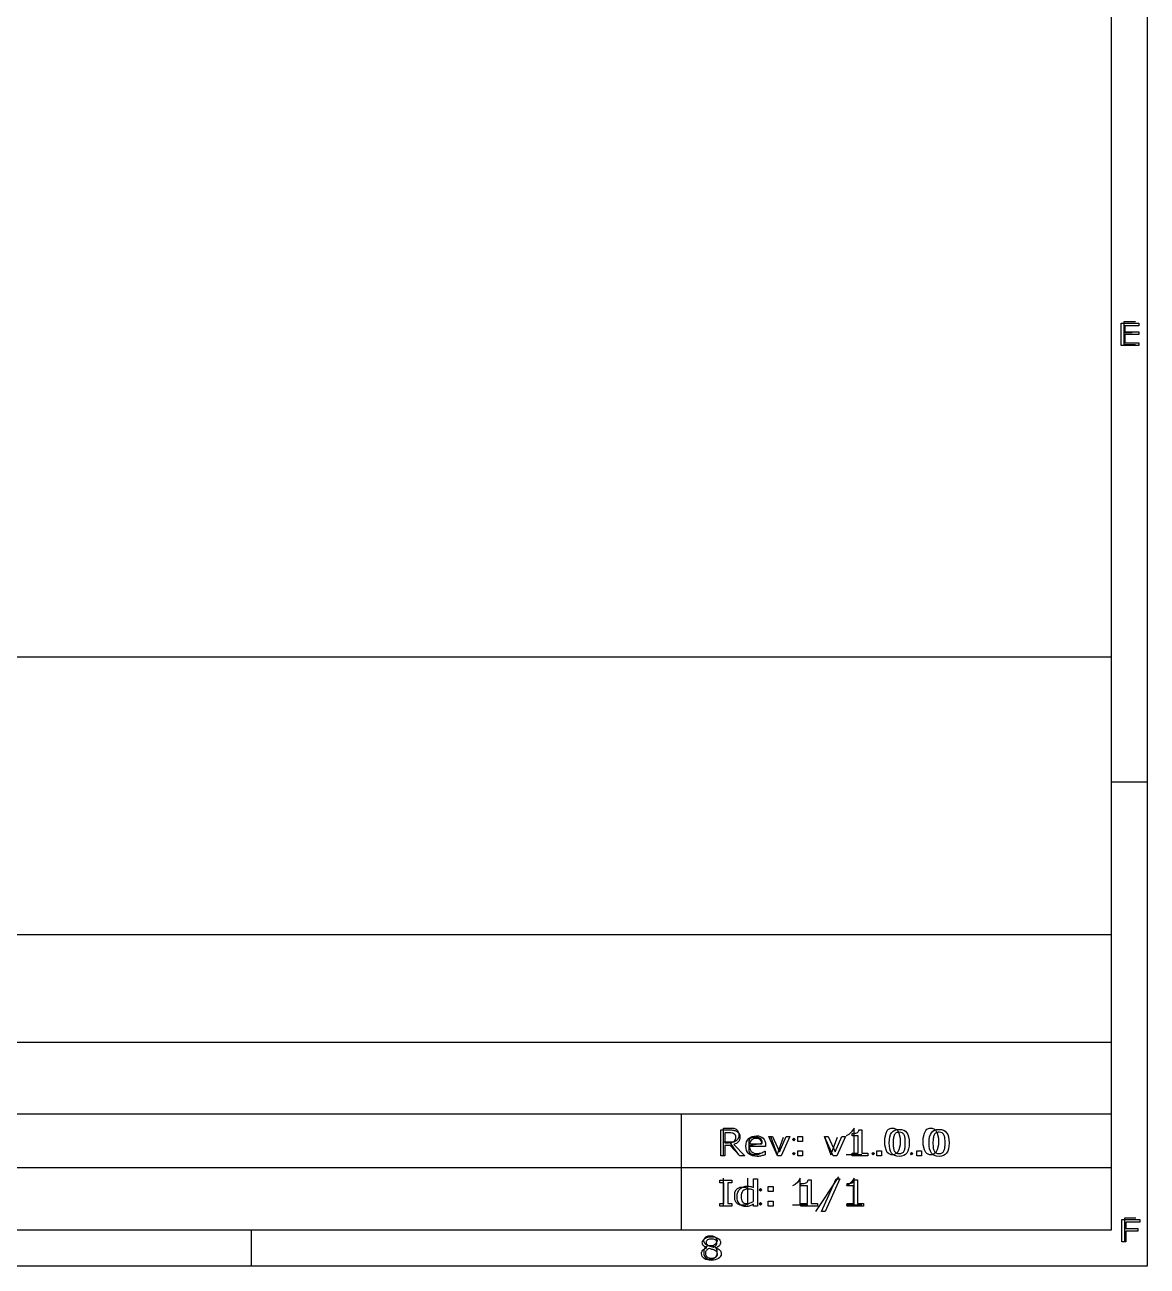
# Model space of a CAD drawing. Header units: millimetres. Extents: x 10 to 410, y 10 to 287.
# Drawn here: x 347.4 to 410, y 10 to 79.3 of the extents above; entities that cross this region are included whole.
import ezdxf

# ---------------------------------------------------------------- set-up
doc = ezdxf.new("R2010")
doc.units = ezdxf.units.MM
doc.layers.get('0').update_dxf_attribs({"linetype": 'CONTINUOUS'})

msp = doc.modelspace()

# ---------------------------------------------------------------- linework, layer by layer
at = {"color": 7}
for points in [[(10, 287.0022), (409.989, 287.0022), (409.989, 10), (10, 10)], [(12, 285.0022), (407.989, 285.0022), (407.989, 12), (12, 12)], [(409.52095, 61.35221), (408.54283, 61.35221), (408.54283, 62.6124), (409.52095, 62.6124), (409.52095, 62.46345), (408.74025, 62.46345), (408.74025, 62.11814), (409.52095, 62.11814), (409.52095, 61.96919), (408.74025, 61.96919), (408.74025, 61.50116), (409.52095, 61.50116)], [(299.989, 44), (407.989, 44), (407.989, 12), (299.989, 12)], [(395.7033, 17.7061), (395.8461, 17.7061), (395.989, 17.6346), (396.0604, 17.5632), (396.1319, 17.4204), (396.2033, 17.1346), (396.2033, 16.7775), (396.1319, 16.4918), (396.0604, 16.3489), (395.989, 16.2775), (395.8461, 16.2061), (395.7033, 16.2061), (395.5604, 16.2775), (395.489, 16.3489), (395.4176, 16.4918), (395.3461, 16.7775), (395.3461, 17.1346), (395.4176, 17.4204), (395.489, 17.5632), (395.5604, 17.6346)], [(397.8461, 17.7061), (397.989, 17.7061), (398.1319, 17.6346), (398.2033, 17.5632), (398.2747, 17.4204), (398.3461, 17.1346), (398.3461, 16.7775), (398.2747, 16.4918), (398.2033, 16.3489), (398.1319, 16.2775), (397.989, 16.2061), (397.8461, 16.2061), (397.7033, 16.2775), (397.6319, 16.3489), (397.5604, 16.4918), (397.489, 16.7775), (397.489, 17.1346), (397.5604, 17.4204), (397.6319, 17.5632), (397.7033, 17.6346)], [(387.04063, 17.19488)], [(390.05341, 17.24082), (389.56286, 16.15), (389.35774, 16.15), (388.87045, 17.24082), (389.09185, 17.24082), (389.46736, 16.37265), (389.83961, 17.24082)], [(390.75451, 16.9625), (390.49512, 16.9625), (390.49512, 17.24082), (390.75451, 17.24082)], [(393.1595, 17.24082), (392.66895, 16.15), (392.46384, 16.15), (391.97654, 17.24082), (392.19794, 17.24082), (392.57345, 16.37265), (392.9457, 17.24082)], [(396.71382, 16.87754)], [(398.9354, 16.87754)], [(390.75451, 16.15), (390.49512, 16.15), (390.49512, 16.42832), (390.75451, 16.42832)], [(395.17271, 16.15), (394.91333, 16.15), (394.91333, 16.42832), (395.17271, 16.42832)], [(396.42837, 16.43424)], [(397.39429, 16.15), (397.13491, 16.15), (397.13491, 16.42832), (397.39429, 16.42832)], [(398.64994, 16.43424)], [(386.82393, 13.35001), (386.14678, 13.35001), (386.14678, 13.49845), (386.37135, 13.49845), (386.37135, 14.65567), (386.14678, 14.65567), (386.14678, 14.80411), (386.82393, 14.80411), (386.82393, 14.65567), (386.59937, 14.65567), (386.59937, 13.49845), (386.82393, 13.49845)], [(392.8411, 14.86954), (392.0154, 13.05313), (391.81617, 13.05313), (392.63842, 14.86954)], [(389.12485, 14.16251), (388.84962, 14.16251), (388.84962, 14.44083), (389.12485, 14.44083)], [(388.0216, 13.61855)], [(389.12485, 13.35001), (388.84962, 13.35001), (388.84962, 13.62833), (389.12485, 13.62833)], [(409.57651, 12.46345), (408.79005, 12.46345), (408.79005, 12.10799), (409.4658, 12.10799), (409.4658, 11.95903), (408.79005, 11.95903), (408.79005, 11.35221), (408.58325, 11.35221), (408.58325, 12.6124), (409.57651, 12.6124)], [(385.98005, 11.31655)], [(386.2263, 10.7012)]]:
    msp.add_lwpolyline(points, close=True, dxfattribs=at)
for points in [[(409.3295, 61.4008), (408.7104, 61.4008), (408.7104, 62.7008), (409.3295, 62.7008)], [(408.7104, 62.0817), (409.1438, 62.0817)], [(409.989, 37.0022), (407.989, 37.0022)], [(299.989, 28.5), (407.989, 28.5)], [(299.989, 22.5), (407.989, 22.5)], [(299.989, 18.5), (407.989, 18.5)], [(383.989, 18.5), (383.989, 12)], [(387.54314, 16.15), (387.26423, 16.15), (386.72375, 16.72812), (386.42096, 16.72812), (386.42096, 16.15), (386.20607, 16.15), (386.20607, 17.6041), (386.65864, 17.6041)], [(386.3461, 16.2061), (386.3461, 17.7061), (386.9176, 17.7061), (387.0604, 17.6346), (387.1319, 17.5632), (387.2033, 17.4204), (387.2033, 17.2061), (387.1319, 17.0632), (387.0604, 16.9918), (386.9176, 16.9204), (386.3461, 16.9204)], [(386.67381, 17.43807), (386.42094, 17.43807), (386.42094, 16.88924), (386.638, 16.88924)], [(393.6319, 16.2061), (393.6319, 17.7061), (393.489, 17.4918), (393.3461, 17.3489), (393.2033, 17.2775)], [(394.40216, 16.15), (393.52742, 16.15), (393.52742, 16.29843), (393.86386, 16.29843), (393.86386, 17.27304), (393.52742, 17.27304), (393.52742, 17.40586)], [(393.90393, 17.60922), (394.07215, 17.60922), (394.07215, 16.29867), (394.40208, 16.29867), (394.40216, 16.15)], [(387.2033, 16.2061), (386.7033, 16.9204)], [(386.93537, 16.78577), (387.54314, 16.15)], [(388.4176, 16.2775), (388.2747, 16.2061), (387.989, 16.2061), (387.8461, 16.2775), (387.7747, 16.4204), (387.7747, 16.9918), (387.8461, 17.1346), (387.989, 17.2061), (388.2747, 17.2061), (388.4176, 17.1346), (388.489, 16.9918), (388.489, 16.8489), (387.7747, 16.7061)], [(387.80252, 16.817), (388.49711, 16.81699)], [(388.69572, 16.67636), (387.80253, 16.67636)], [(388.69568, 16.77597), (388.69572, 16.67636)], [(388.989, 17.2061), (389.3461, 16.2061), (389.7033, 17.2061)], [(390.2747, 17.1346), (390.3461, 17.0632), (390.2747, 16.9918), (390.2033, 17.0632), (390.2747, 17.1346), (390.2747, 16.9918)], [(391.989, 17.2061), (392.3461, 16.2061), (392.7033, 17.2061)], [(388.661, 16.41661), (388.6718, 16.41661), (388.6718, 16.21641)], [(390.2747, 16.3489), (390.3461, 16.2775), (390.2747, 16.2061), (390.2033, 16.2775), (390.2747, 16.3489), (390.2747, 16.2061)], [(394.0604, 16.2061), (393.2033, 16.2061)], [(394.7033, 16.3489), (394.7747, 16.2775), (394.7033, 16.2061), (394.6319, 16.2775), (394.7033, 16.3489), (394.7033, 16.2061)], [(396.8461, 16.3489), (396.9176, 16.2775), (396.8461, 16.2061), (396.7747, 16.2775), (396.8461, 16.3489), (396.8461, 16.2061)], [(299.989, 15.5), (407.989, 15.5)], [(386.3461, 13.4061), (386.3461, 14.9061)], [(387.7033, 13.4061), (387.7033, 14.9061)], [(388.02165, 14.39682), (388.02165, 14.86948), (388.23815, 14.86948), (388.23811, 13.35001)], [(390.6319, 13.4061), (390.6319, 14.9061), (390.489, 14.6918), (390.3461, 14.5489), (390.2033, 14.4775)], [(391.59967, 13.35001), (390.67147, 13.35001), (390.67147, 13.49845), (391.02847, 13.49845), (391.02847, 14.47306), (390.67147, 14.47306), (390.67147, 14.60587)], [(391.07106, 14.80923), (391.24956, 14.80923), (391.24956, 13.49869), (391.59965, 13.49869), (391.59967, 13.35001)], [(392.7747, 14.9775), (391.489, 13.0489)], [(393.6319, 13.4061), (393.6319, 14.9061), (393.489, 14.6918), (393.3461, 14.5489), (393.2033, 14.4775)], [(394.17006, 13.35001), (393.24186, 13.35001), (393.24186, 13.49845), (393.59886, 13.49845), (393.59886, 14.47306), (393.24186, 14.47306), (393.24186, 14.60587)], [(393.64146, 14.80923), (393.81996, 14.80923), (393.81996, 13.49869), (394.17005, 13.49869), (394.17006, 13.35001)], [(387.7033, 13.4775), (387.5604, 13.4061), (387.2747, 13.4061), (387.1319, 13.4775), (387.0604, 13.5489), (386.989, 13.6918), (386.989, 14.1204), (387.0604, 14.2632), (387.1319, 14.3346), (387.2747, 14.4061), (387.5604, 14.4061), (387.7033, 14.3346)], [(388.02161, 13.61856), (388.02161, 14.24454)], [(388.4176, 14.3346), (388.489, 14.2632), (388.4176, 14.1918), (388.3461, 14.2632), (388.4176, 14.3346), (388.4176, 14.1918)], [(388.23811, 13.35001), (388.02161, 13.35001), (388.02161, 13.46427)], [(388.4176, 13.5489), (388.489, 13.4775), (388.4176, 13.4061), (388.3461, 13.4775), (388.4176, 13.5489), (388.4176, 13.4061)], [(391.0604, 13.4061), (390.2033, 13.4061)], [(394.0604, 13.4061), (393.2033, 13.4061)], [(408.7414, 11.4008), (408.7414, 12.7008), (409.3604, 12.7008)], [(360, 12), (360, 10)], [(409.1747, 12.0817), (408.7414, 12.0817)], [(385.4952, 11.1415), (385.3714, 11.2034), (385.3095, 11.2653), (385.2476, 11.3891), (385.2476, 11.451), (385.3095, 11.5748), (385.3714, 11.6367), (385.4952, 11.6986), (385.7429, 11.6986), (385.8667, 11.6367), (385.9286, 11.5748), (385.9905, 11.451), (385.9905, 11.3891), (385.9286, 11.2653), (385.8667, 11.2034), (385.7429, 11.1415), (385.4952, 11.1415), (385.3714, 11.0795), (385.3095, 11.0176), (385.2476, 10.8938), (385.2476, 10.6462), (385.3095, 10.5224), (385.3714, 10.4605), (385.4952, 10.3986), (385.7429, 10.3986), (385.8667, 10.4605), (385.9286, 10.5224), (385.9905, 10.6462), (385.9905, 10.8938), (385.9286, 11.0176), (385.8667, 11.0795), (385.7429, 11.1415)], [(385.41256, 11.02285), (385.41256, 11.02785)], [(385.927, 11.02104), (385.927, 11.01604)], [(386.01233, 10.68522), (386.01221, 10.68516)]]:
    msp.add_lwpolyline(points, dxfattribs=at)
for points in [[(386.65864, 17.6041), (386.756313, 17.6041), (386.83771, 17.598233), (386.90283, 17.5865)], [(386.82466, 17.42637), (386.781993, 17.43417), (386.73171, 17.43807), (386.67381, 17.43807)], [(386.93536, 17.38727), (386.904227, 17.406137), (386.867327, 17.41917), (386.82466, 17.42637)], [(386.90283, 17.5865), (386.967963, 17.575433), (387.026567, 17.555267), (387.07864, 17.526)], [(387.01566, 17.30527), (386.999727, 17.337803), (386.97296, 17.365137), (386.93536, 17.38727)], [(387.07864, 17.526), (387.13724, 17.4928), (387.182823, 17.45081), (387.21539, 17.40003)], [(387.21539, 17.40003), (387.248657, 17.349897), (387.26529, 17.286093), (387.26529, 17.20862)], [(393.52742, 17.40586), (393.57302, 17.40586), (393.621857, 17.409193), (393.67393, 17.41586)], [(393.67393, 17.41586), (393.725997, 17.422993), (393.76543, 17.433093), (393.79223, 17.44616)], [(393.79223, 17.44616), (393.825497, 17.462427), (393.85153, 17.482927), (393.87033, 17.50766)], [(393.87033, 17.50766), (393.889863, 17.53306), (393.901063, 17.566913), (393.90393, 17.60922)], [(395.59597, 16.87558), (395.59597, 17.134047), (395.64119, 17.324803), (395.73163, 17.44785)], [(395.73163, 17.44785), (395.82207, 17.57155), (395.96316, 17.6334), (396.1549, 17.6334)], [(395.88031, 17.31894), (395.85571, 17.27074), (395.83871, 17.207917), (395.82931, 17.13047)], [(395.98558, 17.43418), (395.941447, 17.40878), (395.906357, 17.370367), (395.88031, 17.31894)], [(396.15489, 17.47228), (396.086877, 17.47228), (396.03044, 17.45958), (395.98558, 17.43418)], [(396.3231, 17.43418), (396.2797, 17.45958), (396.22363, 17.47228), (396.15489, 17.47228)], [(396.1549, 17.6334), (396.3488, 17.6334), (396.490247, 17.570573), (396.57924, 17.44492)], [(396.42729, 17.3209), (396.401957, 17.371033), (396.367227, 17.408793), (396.3231, 17.43418)], [(396.47939, 17.13535), (396.470723, 17.208263), (396.453357, 17.270113), (396.42729, 17.3209)], [(396.57924, 17.44492), (396.66896, 17.31992), (396.71382, 17.130793), (396.71382, 16.87754)], [(397.81756, 16.87558), (397.81756, 17.134047), (397.86278, 17.324803), (397.95322, 17.44785)], [(397.95322, 17.44785), (398.04366, 17.57155), (398.184747, 17.6334), (398.37648, 17.6334)], [(398.10189, 17.31894), (398.07729, 17.27074), (398.06029, 17.207917), (398.05089, 17.13047)], [(398.20716, 17.43418), (398.163027, 17.40878), (398.127937, 17.370367), (398.10189, 17.31894)], [(398.37647, 17.47228), (398.308457, 17.47228), (398.25202, 17.45958), (398.20716, 17.43418)], [(398.54469, 17.43418), (398.50129, 17.45958), (398.445217, 17.47228), (398.37647, 17.47228)], [(398.37648, 17.6334), (398.57038, 17.6334), (398.71183, 17.570573), (398.80083, 17.44492)], [(398.64887, 17.3209), (398.623537, 17.371033), (398.58881, 17.408793), (398.54469, 17.43418)], [(398.70097, 17.13535), (398.692303, 17.208263), (398.674937, 17.270113), (398.64887, 17.3209)], [(398.80083, 17.44492), (398.890543, 17.31992), (398.9354, 17.130793), (398.9354, 16.87754)], [(386.638, 16.88924), (386.706007, 16.88924), (386.765333, 16.89444), (386.81598, 16.90484)], [(386.81598, 16.90484), (386.866647, 16.915907), (386.909697, 16.936107), (386.94513, 16.96544)], [(387.17739, 16.94495), (387.11879, 16.874637), (387.038117, 16.821577), (386.93537, 16.78577)], [(386.94513, 16.96544), (386.977663, 16.992773), (387.00153, 17.024007), (387.01673, 17.05914)], [(387.04066, 17.19492), (387.04066, 17.236587), (387.032327, 17.27337), (387.01566, 17.30527)], [(387.01673, 17.05914), (387.032663, 17.09494), (387.04063, 17.140187), (387.04063, 17.19488)], [(387.26529, 17.20862), (387.26529, 17.1038), (387.23599, 17.01591), (387.17739, 16.94495)], [(387.5952, 16.68906), (387.5952, 16.867447), (387.649103, 17.009047), (387.75691, 17.11386)], [(387.7645, 16.27109), (387.651633, 16.369397), (387.5952, 16.50872), (387.5952, 16.68906)], [(387.75691, 17.11386), (387.865437, 17.21868), (388.00797, 17.27109), (388.18451, 17.27109)], [(387.91213, 17.03282), (387.84773, 16.974887), (387.811193, 16.902947), (387.80252, 16.817)], [(387.80253, 16.67636), (387.80253, 16.609307), (387.81373, 16.550713), (387.83613, 16.50058)], [(388.17369, 17.11972), (388.064437, 17.11972), (387.97725, 17.090753), (387.91213, 17.03282)], [(388.41571, 17.04062), (388.36291, 17.093353), (388.282237, 17.11972), (388.17369, 17.11972)], [(388.18451, 17.27109), (388.348023, 17.27109), (388.473917, 17.22812), (388.56219, 17.14218)], [(388.49711, 16.81699), (388.496443, 16.913343), (388.46931, 16.987887), (388.41571, 17.04062)], [(388.56219, 17.14218), (388.651183, 17.056247), (388.69568, 16.934177), (388.69568, 16.77597)], [(395.72946, 16.30527), (395.640467, 16.42897), (395.59597, 16.619073), (395.59597, 16.87558)], [(395.82931, 17.13047), (395.820643, 17.05299), (395.81631, 16.968027), (395.81631, 16.87558)], [(395.81631, 16.87558), (395.81631, 16.77402), (395.820277, 16.68906), (395.82821, 16.6207)], [(395.82821, 16.6207), (395.836143, 16.55234), (395.853143, 16.491143), (395.87921, 16.43711)], [(396.49349, 16.87754), (396.49349, 16.976493), (396.48879, 17.06243), (396.47939, 17.13535)], [(396.47939, 16.61972), (396.48879, 16.69134), (396.49349, 16.77728), (396.49349, 16.87754)], [(396.71382, 16.87754), (396.71382, 16.616467), (396.668237, 16.424733), (396.57707, 16.30234)], [(397.95105, 16.30527), (397.862057, 16.42897), (397.81756, 16.619073), (397.81756, 16.87558)], [(398.05089, 17.13047), (398.042223, 17.05299), (398.03789, 16.968027), (398.03789, 16.87558)], [(398.03789, 16.87558), (398.03789, 16.77402), (398.041857, 16.68906), (398.04979, 16.6207)], [(398.04979, 16.6207), (398.057723, 16.55234), (398.074723, 16.491143), (398.10079, 16.43711)], [(398.71507, 16.87754), (398.71507, 16.976493), (398.71037, 17.06243), (398.70097, 17.13535)], [(398.70097, 16.61972), (398.71037, 16.69134), (398.71507, 16.77728), (398.71507, 16.87754)], [(398.9354, 16.87754), (398.9354, 16.616467), (398.889817, 16.424733), (398.79865, 16.30234)], [(388.23552, 16.12461), (388.03438, 16.12461), (387.877373, 16.173437), (387.7645, 16.27109)], [(387.83613, 16.50058), (387.858597, 16.451113), (387.889363, 16.410423), (387.92843, 16.37851)], [(387.92843, 16.37851), (387.96603, 16.347243), (388.010527, 16.32381), (388.06192, 16.30821)], [(388.06192, 16.30821), (388.113987, 16.29261), (388.171147, 16.28481), (388.2334, 16.28481)], [(388.2334, 16.28481), (388.31588, 16.28481), (388.398723, 16.299443), (388.48193, 16.32871)], [(388.46126, 16.15101), (388.389627, 16.13341), (388.31438, 16.12461), (388.23552, 16.12461)], [(388.6718, 16.21641), (388.603067, 16.190343), (388.532887, 16.168543), (388.46126, 16.15101)], [(388.48193, 16.32871), (388.565857, 16.358643), (388.625547, 16.387943), (388.661, 16.41661)], [(396.1549, 16.11972), (395.960993, 16.11972), (395.81918, 16.18157), (395.72946, 16.30527)], [(395.87921, 16.43711), (395.903077, 16.38631), (395.93672, 16.347573), (395.98014, 16.3209)], [(395.98014, 16.3209), (396.024273, 16.294233), (396.08252, 16.2809), (396.15488, 16.2809)], [(396.15488, 16.2809), (396.222887, 16.2809), (396.27932, 16.2936), (396.32418, 16.319)], [(396.57707, 16.30234), (396.48663, 16.180593), (396.345907, 16.11972), (396.1549, 16.11972)], [(396.32418, 16.319), (396.369047, 16.3444), (396.403777, 16.382813), (396.42837, 16.43424)], [(396.42839, 16.43418), (396.453723, 16.486913), (396.470723, 16.54876), (396.47939, 16.61972)], [(398.37648, 16.11972), (398.182573, 16.11972), (398.040763, 16.18157), (397.95105, 16.30527)], [(398.10079, 16.43711), (398.124657, 16.38631), (398.1583, 16.347573), (398.20172, 16.3209)], [(398.20172, 16.3209), (398.245853, 16.294233), (398.304097, 16.2809), (398.37645, 16.2809)], [(398.37645, 16.2809), (398.444457, 16.2809), (398.50089, 16.2936), (398.54575, 16.319)], [(398.79865, 16.30234), (398.70821, 16.180593), (398.567487, 16.11972), (398.37648, 16.11972)], [(398.54575, 16.319), (398.590617, 16.3444), (398.625347, 16.382813), (398.64994, 16.43424)], [(398.64997, 16.43418), (398.675303, 16.486913), (398.692303, 16.54876), (398.70097, 16.61972)], [(390.67147, 14.60587), (390.719803, 14.60587), (390.771623, 14.609203), (390.82693, 14.61587)], [(390.82693, 14.61587), (390.882197, 14.62307), (390.92404, 14.63317), (390.95246, 14.64617)], [(390.95246, 14.64617), (390.987793, 14.662437), (391.015427, 14.682937), (391.03536, 14.70767)], [(391.03536, 14.70767), (391.056093, 14.73307), (391.067993, 14.766923), (391.07106, 14.80923)], [(393.24186, 14.60587), (393.29026, 14.60587), (393.342083, 14.609203), (393.39733, 14.61587)], [(393.39733, 14.61587), (393.452597, 14.62307), (393.49444, 14.63317), (393.52286, 14.64617)], [(393.52286, 14.64617), (393.558193, 14.662437), (393.585827, 14.682937), (393.60576, 14.70767)], [(393.60576, 14.70767), (393.626493, 14.73307), (393.638393, 14.766923), (393.64146, 14.80923)], [(387.10608, 13.8871), (387.10608, 13.979547), (387.121447, 14.061903), (387.15218, 14.13417)], [(387.24082, 13.47011), (387.150993, 13.57037), (387.10608, 13.709367), (387.10608, 13.8871)], [(387.15218, 14.13417), (387.183647, 14.206437), (387.225873, 14.26796), (387.27886, 14.31874)], [(387.27886, 14.31874), (387.33106, 14.368207), (387.39171, 14.405967), (387.46081, 14.43202)], [(387.43083, 14.19572), (387.36327, 14.124107), (387.32949, 14.022543), (387.32949, 13.89103)], [(387.32949, 13.89103), (387.32949, 13.761477), (387.35559, 13.662847), (387.40779, 13.59514)], [(387.71413, 14.30314), (387.592823, 14.30314), (387.49839, 14.267333), (387.43083, 14.19572)], [(387.46081, 14.43202), (387.530677, 14.458087), (387.602847, 14.47112), (387.67732, 14.47112)], [(387.67732, 14.47112), (387.74488, 14.47112), (387.804763, 14.46492), (387.85697, 14.45252)], [(387.86499, 14.29044), (387.818923, 14.298907), (387.768637, 14.30314), (387.71413, 14.30314)], [(387.85697, 14.45252), (387.90917, 14.440787), (387.964063, 14.42222), (388.02165, 14.39682)], [(388.02161, 14.24454), (387.963277, 14.266673), (387.91107, 14.281973), (387.86499, 14.29044)], [(387.60703, 13.31972), (387.453483, 13.31972), (387.331413, 13.36985), (387.24082, 13.47011)], [(387.40779, 13.59514), (387.45999, 13.52808), (387.543673, 13.49455), (387.65884, 13.49455)], [(387.82699, 13.35782), (387.759423, 13.33242), (387.686103, 13.31972), (387.60703, 13.31972)], [(387.65884, 13.49455), (387.72024, 13.49455), (387.782427, 13.50595), (387.8454, 13.52875)], [(388.02161, 13.46427), (387.95941, 13.41867), (387.894537, 13.383187), (387.82699, 13.35782)], [(387.8454, 13.52875), (387.908333, 13.552217), (387.967067, 13.58215), (388.0216, 13.61855)], [(385.16838, 11.30714), (385.16838, 11.401927), (385.216183, 11.480917), (385.31179, 11.54411)], [(385.22758, 11.14633), (385.188113, 11.189197), (385.16838, 11.2428), (385.16838, 11.30714)], [(385.41256, 11.02785), (385.32942, 11.063983), (385.26776, 11.103477), (385.22758, 11.14633)], [(385.31179, 11.54411), (385.407403, 11.60731), (385.528997, 11.63891), (385.67657, 11.63891)], [(385.46035, 11.4638), (385.40495, 11.429933), (385.37725, 11.38423), (385.37725, 11.32669)], [(385.37725, 11.32669), (385.37725, 11.28609), (385.391117, 11.250827), (385.41885, 11.2209)], [(385.41885, 11.2209), (385.44725, 11.191567), (385.489857, 11.165333), (385.54667, 11.1422)], [(385.67547, 11.5146), (385.588177, 11.5146), (385.51647, 11.497667), (385.46035, 11.4638)], [(385.54667, 11.1422), (385.572337, 11.132067), (385.609057, 11.1188), (385.65683, 11.1024)], [(385.65683, 11.1024), (385.705363, 11.086067), (385.752477, 11.072533), (385.79817, 11.0618)], [(385.89371, 11.4604), (385.83691, 11.496533), (385.764163, 11.5146), (385.67547, 11.5146)], [(385.67657, 11.63891), (385.83107, 11.63891), (385.954393, 11.60871), (386.04654, 11.54831)], [(385.79817, 11.0618), (385.866763, 11.099067), (385.914223, 11.137717), (385.94055, 11.17775)], [(385.98001, 11.31653), (385.98001, 11.37693), (385.951243, 11.424887), (385.89371, 11.4604)], [(386.11926, 11.14969), (386.075593, 11.094957), (386.011507, 11.052073), (385.927, 11.02104)], [(385.94055, 11.17775), (385.966883, 11.217817), (385.98005, 11.264083), (385.98005, 11.31655)], [(386.04654, 11.54831), (386.138687, 11.48791), (386.18476, 11.411177), (386.18476, 11.31811)], [(386.18476, 11.31811), (386.18476, 11.26111), (386.162927, 11.20497), (386.11926, 11.14969)], [(385.12679, 10.69785), (385.12679, 10.767817), (385.151723, 10.83101), (385.20159, 10.88743)], [(385.2754, 10.42703), (385.176327, 10.497557), (385.12679, 10.58783), (385.12679, 10.69785)], [(385.20159, 10.88743), (385.251457, 10.94443), (385.32178, 10.98957), (385.41256, 11.02285)], [(385.67655, 10.32123), (385.508883, 10.32123), (385.375167, 10.356497), (385.2754, 10.42703)], [(385.39283, 10.8714), (385.35543, 10.824), (385.33673, 10.7704), (385.33673, 10.7106)], [(385.33673, 10.7106), (385.33673, 10.634427), (385.368963, 10.571517), (385.43343, 10.52187)], [(385.54352, 10.98397), (385.481187, 10.956303), (385.430957, 10.91878), (385.39283, 10.8714)], [(385.43343, 10.52187), (385.49783, 10.472203), (385.579583, 10.44737), (385.67869, 10.44737)], [(385.69836, 10.93907), (385.65956, 10.949803), (385.607947, 10.96477), (385.54352, 10.98397)], [(386.06939, 10.42956), (385.965463, 10.35734), (385.834517, 10.32123), (385.67655, 10.32123)], [(385.67869, 10.44737), (385.779843, 10.44737), (385.860557, 10.468537), (385.92083, 10.51087)], [(385.80541, 10.90437), (385.77281, 10.91677), (385.737127, 10.928337), (385.69836, 10.93907)], [(385.96961, 10.80957), (385.941877, 10.84117), (385.887143, 10.87277), (385.80541, 10.90437)], [(385.92083, 10.51087), (385.98183, 10.553203), (386.01233, 10.61132), (386.01233, 10.68522)], [(385.927, 11.01604), (386.023993, 10.982173), (386.098127, 10.94042), (386.1494, 10.89078)], [(386.01221, 10.68516), (386.01221, 10.737093), (385.99801, 10.778563), (385.96961, 10.80957)], [(386.22631, 10.70124), (386.22631, 10.592347), (386.174003, 10.501787), (386.06939, 10.42956)], [(386.1494, 10.89078), (386.200667, 10.841113), (386.2263, 10.77792), (386.2263, 10.7012)]]:
    msp.add_open_spline(points, degree=3, dxfattribs=at)

doc.saveas('drawing.dxf')
